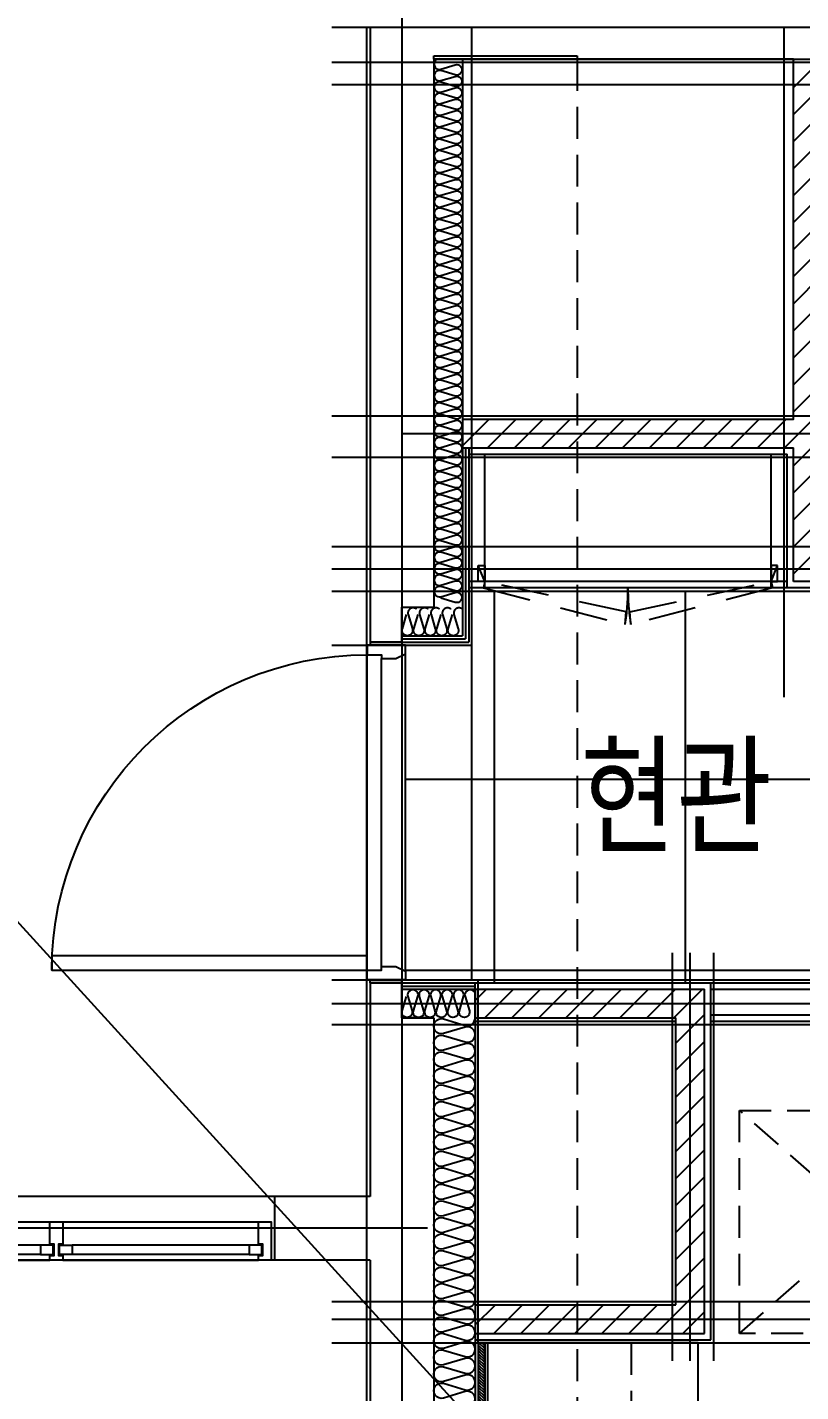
# Model space of a CAD drawing. Header units: millimetres. Extents: x 840000 to 1054178, y 0 to 59400.
# Drawn here: x 890156 to 892585, y 30387 to 34671 of the extents above; entities that cross this region are included whole.
import ezdxf
from ezdxf.enums import TextEntityAlignment as Align
from ezdxf.xclip import XClip

# ---------------------------------------------------------------- set-up
doc = ezdxf.new("R2010")
doc.units = ezdxf.units.MM
doc.header["$LTSCALE"] = 100
doc.header["$XCLIPFRAME"] = 0
for name, pattern in [('X - 단위세대 확장형$0$CEN', [62, 60, -1, 0, -1]), ('X - 단위세대 확장형$0$HID', [1.5, 1, -0.5]), ('X - 단위세대 확장형$0$X-84$0$HD', [2.5, 1.5, -1]), ('X - 평면도$0$CEN', [62, 60, -1, 0, -1])]:
    doc.linetypes.add(name, pattern=pattern)
doc.layers.get('DEFPOINTS').update_dxf_attribs({"color": 145})
for name, color, linetype in [('AA-XXXX-TEXT', 3, 'Continuous'), ('SYM', 7, 'Continuous'), ('X - 단위세대 확장형$0$A-CEN', 1, 'X - 단위세대 확장형$0$CEN'), ('X - 단위세대 확장형$0$A-CON', 2, 'Continuous'), ('X - 단위세대 확장형$0$A-FIN', 8, 'Continuous'), ('X - 단위세대 확장형$0$A-GIP', 6, 'Continuous'), ('X - 단위세대 확장형$0$A-INS', 9, 'Continuous'), ('X - 단위세대 확장형$0$A-TILE', 253, 'Continuous'), ('X - 단위세대 확장형$0$A-WALB', 3, 'Continuous'), ('X - 단위세대 확장형$0$AA-WAXM-CONC', 2, 'Continuous'), ('X - 단위세대 확장형$0$AA-WAXM-DRYW', 7, 'Continuous'), ('X - 단위세대 확장형$0$AA-XXXX-CNTL', 1, 'X - 단위세대 확장형$0$CEN'), ('X - 단위세대 확장형$0$AA-XXXX-PATT', 8, 'Continuous'), ('X - 단위세대 확장형$0$F-KIT', 6, 'Continuous'), ('X - 단위세대 확장형$0$S-ELE', 4, 'Continuous'), ('X - 단위세대 확장형$0$X-25$0$AA-XXXX-FINL', 6, 'Continuous'), ('X - 단위세대 확장형$0$X-84$0$02_F-KIT', 6, 'Continuous'), ('X - 단위세대 확장형$0$X-84$0$AA-XXXX-FINL', 6, 'Continuous'), ('X - 단위세대 확장형$0$X-84$0$AA-XXXX-FUR', 8, 'Continuous'), ('X - 단위세대 확장형$0$결로방지단열재', 7, 'X - 단위세대 확장형$0$HID'), ('X - 평면도$0$AA-DWXM-WIND', 4, 'Continuous'), ('X - 평면도$0$AA-EL-PCN4', 4, 'Continuous'), ('X - 평면도$0$AA-WAXM-CONC', 2, 'Continuous'), ('X - 평면도$0$AA-XXXX-CNTL', 1, 'X - 평면도$0$CEN')]:
    doc.layers.add(name, color=color, linetype=linetype)
doc.layers.add('X - 단위세대 확장형$0$A-door', color=4, linetype='Continuous', lineweight=25)
doc.layers.add('X - 단위세대 확장형$0$A-MC', color=171, linetype='Continuous', plot=False)
doc.layers.add('X - 단위세대 확장형$0$DEFPOINT', color=163, linetype='Continuous', plot=False)
doc.styles.add('HAUD01', font='Dotum.ttf')
doc.styles.add('X - 단위세대 확장형$0$X-55$0$맑은 고딕', font='malgun.ttf')

# ---------------------------------------------------------------- blocks, each defined once
blk = doc.blocks.new('X - 단위세대 확장형$0$D2-1050')
at = {"layer": 'DEFPOINTS'}
for p, q in [((-150, 109), (-150, 209)), ((1140, 109), (1140, 209)), ((-40, 109), (-150, 109)), ((-40, 9), (-40, 109)), ((-40, 109), (-30, 109)), ((1030, 109), (1020, 109)), ((1030, 9), (1030, 109)), ((1030, 109), (1140, 109)), ((-40, 9), (-30, 9)), ((1030, 9), (1020, 9))]:
    blk.add_line(p, q, dxfattribs=at)
at = {"layer": 'X - 단위세대 확장형$0$A-door', "color": 8}
for p, q in [((-3, 120), (993, 120)), ((12, 45), (978, 45)), ((0, 0), (990, 0))]:
    blk.add_line(p, q, dxfattribs=at)
at = {"layer": 'X - 단위세대 확장형$0$A-door'}
for points in [[(-30, 0), (0, 0), (0, 45), (12, 45), (12, 90), (-3, 120), (-30, 120)], [(1020, 0), (990, 0), (990, 45), (978, 45), (978, 90), (993, 120), (1020, 120)], [(45, 0), (45, -990), (0, -990), (0, 0)]]:
    blk.add_lwpolyline(points, close=True, dxfattribs=at)
at = {"layer": 'X - 단위세대 확장형$0$A-door', "color": 1}
blk.add_arc((0, 0), 990, 270, 0, dxfattribs=at)
blk = doc.blocks.new('X - 단위세대 확장형$0$X-84$0$C09014EF9')
at = {"layer": 'X - 단위세대 확장형$0$X-84$0$AA-XXXX-FUR', "color": 1, "linetype": 'ByBlock', "ltscale": 2}
blk.add_line((20, 50), (0, 0), dxfattribs=at)
blk.add_lwpolyline([(0, 0), (20, 0), (20, 50), (0, 50)], close=True, dxfattribs=at)
blk = doc.blocks.new('X - 단위세대 확장형$0$insul1')
blk.add_lwpolyline([(0, 0.25, 1.344031), (0.35, 0.25), (0.2, 0.75, -1.344031), (0.55, 0.75), (0.4, 0.25)], format="xyb")
blk = doc.blocks.new('X - 단위세대 확장형$0$A$C23D95991')
at = {"layer": 'X - 단위세대 확장형$0$F-KIT', "color": 8, "linetype": 'X - 단위세대 확장형$0$HID'}
for p, q in [((-400, -350), (400, 350)), ((400, -350), (-400, 350))]:
    blk.add_line(p, q, dxfattribs=at)
blk.add_lwpolyline([(-400, -350), (-400, 350), (400, 350), (400, -350)], close=True, dxfattribs=at)
at = {"layer": 'X - 단위세대 확장형$0$DEFPOINT', "style": 'X - 단위세대 확장형$0$X-55$0$맑은 고딕'}
blk.add_text('세탁기', height=80, dxfattribs=at).set_placement((0, 0), align=Align.MIDDLE_CENTER)
blk = doc.blocks.new('X - 단위세대 확장형$0$A$Cbc2b9392')
at = {"layer": 'X - 단위세대 확장형$0$AA-XXXX-PATT'}
h = blk.add_hatch(dxfattribs=at)
h.set_pattern_fill('_USER', color=256, scale=60, angle=45, style=0, pattern_type=0)
h.set_pattern_definition([(45, (-1086821.98, -50563.11), (-42.426407, 42.426407), [])])
h.paths.add_polyline_path([(-7010, -1320), (-7010, -1740), (-6920, -1740), (-6920, -100), (-7010, -100), (-7010, -1230), (-8050, -1230), (-8050, -1320)])
h.paths.add_polyline_path([(-4650, -100), (-4740, -100), (-4740, -1740), (-4650, -1740)])
h.paths.add_polyline_path([(-7380, -4010), (-8010, -4010), (-8010, -4100), (-7290, -4100), (-7290, -3020), (-8010, -3020), (-8010, -3110), (-7380, -3110)])
at = {"layer": 'X - 단위세대 확장형$0$X-25$0$AA-XXXX-FINL'}
h = blk.add_hatch(dxfattribs=at)
h.set_pattern_fill('ANSI31', color=5, scale=50, angle=810)
h.set_pattern_definition([(135, (-4375580.9846, -1368438.323), (-4.419417382, -4.419417382), [])])
h.paths.add_polyline_path([(-8000, -4130), (-8000, -6940), (-7980, -6940), (-7980, -4130)])
at = {"layer": 'X - 단위세대 확장형$0$A-CEN'}
for p, q in [((-8240, -1275), (-6808.5, -1275)), ((-8459.9, -1700), (-4695, -1700)), ((-7335, -4186.5), (-7335, -2905.4)), ((-8459.9, -3065), (-5036.8, -3065)), ((-8459.9, -4055), (-5036.8, -4055))]:
    blk.add_line(p, q, dxfattribs=at)
at = {"layer": 'X - 단위세대 확장형$0$A-FIN'}
for p, q in [((-8030, -1340), (-7030, -1340)), ((-7980, -1760), (-7980, -1340)), ((-7080, -1760), (-7080, -1340)), ((-7030, -1760), (-7030, -1340)), ((-7030, -1740), (-8030, -1740)), ((-7030, -1760), (-8030, -1760)), ((-6920, -1760), (-7030, -1760)), ((-8010, -3020), (-8010, -3000)), ((-8010, -3000), (-7270, -3000)), ((-7270, -4120), (-7270, -3000)), ((-8010, -4120), (-7270, -4120))]:
    blk.add_line(p, q, dxfattribs=at)
at = {"layer": 'X - 단위세대 확장형$0$A-GIP'}
for p, q in [((-8040, -1320), (-8040, -1920)), ((-8030, -1320), (-8030, -1930)), ((-8240, -1920), (-8040, -1920)), ((-8240, -1930), (-8030, -1930)), ((-8240, -3000), (-8010, -3000)), ((-8240, -3010), (-8010, -3010))]:
    blk.add_line(p, q, dxfattribs=at)
at = {"layer": 'X - 단위세대 확장형$0$A-INS'}
for p, q in [((-8050, -100), (-8050, -1910)), ((-8240, -1910), (-8050, -1910)), ((-8240, -3020), (-8010, -3020)), ((-8010, -3020), (-8010, -6940))]:
    blk.add_line(p, q, dxfattribs=at)
blk.add_lwpolyline([(-8040.9, -4329.1, 1.337394), (-8040.9, -4282.9), (-8109.1, -4303.1, -1.337394), (-8109.1, -4256.9), (-8040.9, -4277.1, 1.337394), (-8040.9, -4230.9), (-8109.1, -4251.1, -1.337394), (-8109.1, -4204.9), (-8040.9, -4225.1, 1.337394), (-8040.9, -4178.9), (-8109.1, -4199.1, -1.337394), (-8109.1, -4152.9), (-8040.9, -4173.1, 1.337394), (-8040.9, -4126.9), (-8109.1, -4147.1, -1.337394), (-8109.1, -4100.9), (-8040.9, -4121.1, 1.337394), (-8040.9, -4074.9), (-8109.1, -4095.1, -1.337394), (-8109.1, -4048.9), (-8040.9, -4069.1, 1.337394), (-8040.9, -4022.9), (-8109.1, -4043.1, -1.337394), (-8109.1, -3996.9), (-8040.9, -4017.1, 1.337394), (-8040.9, -3970.9), (-8109.1, -3991.1, -1.337394), (-8109.1, -3944.9), (-8040.9, -3965.1, 1.337394), (-8040.9, -3918.9), (-8109.1, -3939.1, -1.337394), (-8109.1, -3892.9), (-8040.9, -3913.1, 1.337394), (-8040.9, -3866.9), (-8109.1, -3887.1, -1.337394), (-8109.1, -3840.9), (-8040.9, -3861.1, 1.337394), (-8040.9, -3814.9), (-8109.1, -3835.1, -1.337394), (-8109.1, -3788.9), (-8040.9, -3809.1, 1.337394), (-8040.9, -3762.9), (-8109.1, -3783.1, -1.337394), (-8109.1, -3736.9), (-8040.9, -3757.1, 1.337394), (-8040.9, -3710.9), (-8109.1, -3731.1, -1.337394), (-8109.1, -3684.9), (-8040.9, -3705.1, 1.337394), (-8040.9, -3658.9), (-8109.1, -3679.1, -1.337394), (-8109.1, -3632.9), (-8040.9, -3653.1, 1.337394), (-8040.9, -3606.9), (-8109.1, -3627.1, -1.337394), (-8109.1, -3580.9), (-8040.9, -3601.1, 1.337394), (-8040.9, -3554.9), (-8109.1, -3575.1, -1.337394), (-8109.1, -3528.9), (-8040.9, -3549.1, 1.337394), (-8040.9, -3502.9), (-8109.1, -3523.1, -1.337394), (-8109.1, -3476.9), (-8040.9, -3497.1, 1.337394), (-8040.9, -3450.9), (-8109.1, -3471.1, -1.337394), (-8109.1, -3424.9), (-8040.9, -3445.1, 1.337394), (-8040.9, -3398.9), (-8109.1, -3419.1, -1.337394), (-8109.1, -3372.9), (-8040.9, -3393.1, 1.337394), (-8040.9, -3346.9), (-8109.1, -3367.1, -1.337394), (-8109.1, -3320.9), (-8040.9, -3341.1, 1.337394), (-8040.9, -3294.9), (-8109.1, -3315.1, -1.337394), (-8109.1, -3268.9), (-8040.9, -3289.1, 1.337394), (-8040.9, -3242.9), (-8109.1, -3263.1, -1.337394), (-8109.1, -3216.9), (-8040.9, -3237.1, 1.337394), (-8040.9, -3190.9), (-8109.1, -3211.1, -1.337394), (-8109.1, -3164.9), (-8040.9, -3185.1, 1.337394), (-8040.9, -3138.9), (-8109.1, -3159.1, -1.337394), (-8109.1, -3112.9), (-8040.9, -3133.1, 0.500912), (-8010, -3110)], format="xyb", dxfattribs=at)
at = {"layer": 'X - 단위세대 확장형$0$A-MC'}
for p, q in [((-8350, -11486.8), (-8350, 0)), ((-8020, -2990), (-8020, 0)), ((-7040, -2102.5), (-7040, 0)), ((-8459.9, -110), (-6817.6, -110)), ((-8459.9, -180), (-4620, -180)), ((-8459.9, -1220), (-6808.5, -1220)), ((-8459.9, -1350), (-6808.5, -1350)), ((-8459.9, -1630), (-4695, -1630)), ((-8459.9, -1770), (-4695, -1770)), ((-8459.9, -1940), (-8020, -1940)), ((-7390, -4186.5), (-7390, -2905.4)), ((-7260, -4186.5), (-7260, -2905.4)), ((-8459.9, -2990), (-5036.8, -2990)), ((-8000, -4130), (-8000, -2990)), ((-8010, -3120), (-7380, -3120)), ((-8459.9, -3130), (-5036.8, -3130)), ((-8459.9, -4000), (-5036.8, -4000)), ((-8459.9, -4130), (-5036.8, -4130)), ((-7970, -7150), (-7970, -4130))]:
    blk.add_line(p, q, dxfattribs=at)
at = {"layer": 'X - 단위세대 확장형$0$A-TILE'}
for p, q in [((-7950, -1770), (-7950, -3000)), ((-7350, -1770), (-7350, -3000)), ((-8229, -2360), (-6750, -2360)), ((-8229, -2960), (-6750, -2960))]:
    blk.add_line(p, q, dxfattribs=at)
at = {"layer": 'X - 단위세대 확장형$0$A-WALB'}
for p, q in [((-7010, -1230), (-7010, -100)), ((-8050, -1230), (-8050, -1320)), ((-8050, -1230), (-7010, -1230)), ((-8050, -1320), (-7010, -1320)), ((-7010, -1740), (-7010, -1320)), ((-6920, -1740), (-7010, -1740)), ((-8010, -3110), (-8010, -3020)), ((-8010, -3020), (-7290, -3020)), ((-7290, -4100), (-7290, -3020)), ((-8010, -3110), (-7380, -3110)), ((-7380, -4010), (-7380, -3110)), ((-8010, -4010), (-8010, -4100)), ((-8010, -4010), (-7380, -4010)), ((-8010, -4100), (-7290, -4100))]:
    blk.add_line(p, q, dxfattribs=at)
at = {"layer": 'X - 단위세대 확장형$0$AA-WAXM-CONC'}
for p, q in [((-8340, 0), (-8340, -1930)), ((-8140, -100), (-8140, -1821.3)), ((-8140, -100), (-200, -100)), ((-8240, -1930), (-8240, -1821.3)), ((-8140, -1821.3), (-8240, -1821.3)), ((-8240, -1930), (-8340, -1930)), ((-8340, -3000), (-8340, -3670)), ((-8240, -3000), (-8340, -3000)), ((-8240, -3110), (-8240, -3000)), ((-8140, -3110), (-8240, -3110)), ((-8140, -3110), (-8140, -6940)), ((-8340, -3870), (-8340, -11220))]:
    blk.add_line(p, q, dxfattribs=at)
at = {"layer": 'X - 단위세대 확장형$0$AA-WAXM-DRYW'}
for p, q in [((-8050, -1340), (-8050, -1240)), ((-7270, -3000), (-5100, -3000)), ((-7270, -3120), (-7270, -3000)), ((-7270, -3020), (-5120, -3020)), ((-7270, -3100), (-5230, -3100)), ((-7270, -3120), (-5250, -3120))]:
    blk.add_line(p, q, dxfattribs=at)
at = {"layer": 'X - 단위세대 확장형$0$AA-XXXX-CNTL'}
for p, q in [((-8459.9, 0), (222.5, 0)), ((-8240, 0), (-8240, -11486.8))]:
    blk.add_line(p, q, dxfattribs=at)
at = {"layer": 'X - 단위세대 확장형$0$AA-XXXX-PATT'}
blk.add_line((-7010, -100), (-6920, -100), dxfattribs=at)
at = {"layer": 'X - 단위세대 확장형$0$F-KIT', "color": 5, "linetype": 'X - 단위세대 확장형$0$HID'}
blk.add_lwpolyline([(-7520, -6940), (-7970, -6940), (-7970, -4130), (-7520, -4130)], close=True, dxfattribs=at)
at = {"layer": 'X - 단위세대 확장형$0$X-25$0$AA-XXXX-FINL', "color": 5}
blk.add_lwpolyline([(-8000, -4130), (-8000, -6940), (-7980, -6940), (-7980, -4130), (-8000, -4130)], dxfattribs=at)
at = {"layer": 'X - 단위세대 확장형$0$X-84$0$02_F-KIT'}
blk.add_lwpolyline([(-7310, -6930), (-7310, -4130), (-7980, -4130), (-7980, -6930)], close=True, dxfattribs=at)
at = {"layer": 'X - 단위세대 확장형$0$X-84$0$AA-XXXX-FUR', "linetype": 'X - 단위세대 확장형$0$X-84$0$HD', "elevation": 0}
for points in [[(-7980, -1740), (-7983.5, -1759.7), (-7538.9, -1875), (-7535.4, -1835.3)], [(-7080, -1740), (-7076.5, -1759.7), (-7521.1, -1875), (-7524.6, -1835.3)]]:
    blk.add_lwpolyline(points, close=True, dxfattribs=at)
at = {"layer": 'X - 단위세대 확장형$0$X-84$0$AA-XXXX-FUR', "linetype": 'X - 단위세대 확장형$0$X-84$0$HD'}
for centre, start, end in [((-8212.3, -1765), 350.7251, 0.4202), ((-6847.7, -1765), 179.5798, 189.2749)]:
    blk.add_arc(centre, 682.3, start, end, dxfattribs=at)
blk.add_blockref('X - 단위세대 확장형$0$A$C23D95991', (-6780, -3750))
at = {"layer": 'X - 단위세대 확장형$0$A-INS', "xscale": 90, "yscale": 90, "zscale": 90, "row_count": 1, "column_spacing": 36}
for p, rotation, column_count, row_spacing in [((-8140, -100), 270, 47, -2.366582715663035e-29), ((-8010, -3020), 180, 6, 0)]:
    blk.add_blockref('X - 단위세대 확장형$0$insul1', p, dxfattribs=dict(at, rotation=rotation, column_count=column_count, row_spacing=row_spacing))
at = {"layer": 'X - 단위세대 확장형$0$A-INS'}
ref = blk.add_blockref('X - 단위세대 확장형$0$insul1', (-8045, -1821.3), dxfattribs=dict(at, xscale=90, yscale=90, zscale=90, rotation=180, row_count=1, column_count=5, row_spacing=2.68212707775144e-29, column_spacing=36))
XClip(ref).set_block_clipping_path([(0.0555555555, 0), (2.1666666667, 1)])
at = {"layer": 'X - 단위세대 확장형$0$X-84$0$AA-XXXX-FINL', "extrusion": (0, 0, -1), "rotation": 180}
blk.add_blockref('X - 단위세대 확장형$0$X-84$0$C09014EF9', (8000, -1690), dxfattribs=at)
at = {"layer": 'X - 단위세대 확장형$0$X-84$0$AA-XXXX-FINL', "extrusion": (0, 0, -1), "xscale": -1, "rotation": 180}
blk.add_blockref('X - 단위세대 확장형$0$X-84$0$C09014EF9', (7060, -1690), dxfattribs=at)
blk = doc.blocks.new('X - 단위세대 확장형$0$20220222-결로')
at = {"layer": 'X - 단위세대 확장형$0$A-CON'}
for p, q in [((200, 11120), (200, 11130)), ((200, 11130), (650, 11130)), ((650, 11130), (650, 11120))]:
    blk.add_line(p, q, dxfattribs=at)
at = {"layer": 'X - 단위세대 확장형$0$A-CON', "color": 8}
blk.add_line((650, 11120), (200, 11120), dxfattribs=at)
at = {"layer": 'X - 단위세대 확장형$0$결로방지단열재'}
blk.add_lwpolyline([(650, 11120), (650, 2190), (2180, 2190), (2180, 650), (7690, 650), (7690, 7600)], dxfattribs=at)
blk = doc.blocks.new('X - 단위세대 확장형', base_point=(-475.4, -286.7))
at = {"layer": 'X - 단위세대 확장형$0$A-door', "xscale": -1, "rotation": 270}
blk.add_blockref('X - 단위세대 확장형$0$D2-1050', (70473, 47603.1), dxfattribs=at)
blk.add_blockref('X - 단위세대 확장형$0$A$Cbc2b9392', (78822, 50563.1))
at = {"layer": 'X - 단위세대 확장형$0$S-ELE'}
blk.add_lwpolyline([(70772, 49333.1), (71812, 49333.1), (71812, 50463.1), (70772, 50463.1)], close=True, dxfattribs=at)
blk.add_blockref('X - 단위세대 확장형$0$20220222-결로', (70482, 39343.1))
blk = doc.blocks.new('20220114_기준층 실명')
at = {"layer": 'AA-XXXX-TEXT', "style": 'HAUD01', "width": 0.8}
blk.add_text('현관', height=300, dxfattribs=at).set_placement((-11345.7, 14949), align=Align.MIDDLE_CENTER)
blk = doc.blocks.new('X - CORE', base_point=(-475.4, -286.7))
at = {"layer": 'DEFPOINTS'}
blk.add_line((34027.2, -11180.9), (14850, 9860), dxfattribs=at)
blk = doc.blocks.new('X - 평면도$0$A$Ce1829c2f')
at = {"layer": 'X - 평면도$0$AA-DWXM-WIND', "color": 8}
for p, q in [((80, 705), (80, 1320)), ((153, 1290), (153, 735)), ((183, 1290), (183, 735)), ((200, 705), (200, 1320)), ((80, 50), (80, 665)), ((200, 50), (200, 665)), ((153, 635), (153, 80)), ((183, 635), (183, 80))]:
    blk.add_line(p, q, dxfattribs=at)
at = {"layer": 'X - 평면도$0$AA-DWXM-WIND'}
for points in [[(186, 1320), (186, 1333), (150, 1333), (150, 1320), (80, 1320), (80, 1320), (80, 1360), (200, 1360), (200, 1320), (186, 1320)], [(186, 50), (186, 37), (150, 37), (150, 50), (80, 50), (80, 50), (80, 10), (200, 10), (200, 50), (186, 50)]]:
    blk.add_lwpolyline(points, dxfattribs=at)
for points in [[(153, 1290), (183, 1290), (183, 1330), (153, 1330)], [(153, 735), (183, 735), (183, 695), (153, 695)], [(200, 665), (186, 665), (186, 678), (150, 678), (150, 665), (80, 665), (80, 705), (80, 705), (150, 705), (150, 692), (186, 692), (186, 705), (200, 705)], [(153, 635), (183, 635), (183, 675), (153, 675)], [(153, 80), (183, 80), (183, 40), (153, 40)]]:
    blk.add_lwpolyline(points, close=True, dxfattribs=at)
at = {"layer": 'X - 평면도$0$AA-EL-PCN4'}
for p, q in [((0, 1370), (0, 0)), ((200, 1370), (200, 0))]:
    blk.add_line(p, q, dxfattribs=at)
blk = doc.blocks.new('X - 평면도$0$A$Cb64e3ff2')
at = {"layer": 'X - 평면도$0$AA-WAXM-CONC'}
for p, q in [((-12157.2, 13690.9), (-12457.2, 13690.9)), ((-12457.2, 13690.9), (-12457.2, 13490.9)), ((-12157.2, 13490.9), (-12457.2, 13490.9))]:
    blk.add_line(p, q, dxfattribs=at)
at = {"layer": 'X - 평면도$0$AA-XXXX-CNTL'}
blk.add_line((-11977.2, 13590.9), (-14257.2, 13590.9), dxfattribs=at)
at = {"rotation": 270}
blk.add_blockref('X - 평면도$0$A$Ce1829c2f', (-13827.2, 13690.9), dxfattribs=at)
blk = doc.blocks.new('X - 평면도', base_point=(-475.4, -286.7))
at = {"layer": 'X - 평면도$0$AA-XXXX-CNTL'}
blk.add_line((1330582, 54910.3), (1330582, 22495.2), dxfattribs=at)
for name, p in [('X - CORE', (1308136.6, 44096.4)), ('X - 평면도$0$A$Cb64e3ff2', (1342639.2, 33202.2))]:
    blk.add_blockref(name, p)

msp = doc.modelspace()

# ---------------------------------------------------------------- block references
ref = msp.add_blockref('X - 평면도', (-439725.3, -16179.1))
XClip(ref).set_block_clipping_path([(1279249.9173513227, 15892.4151621314), (1363249.9173513227, 75292.4151621313)])

# ---------------------------------------------------------------- next in the draw order: block references
at = {"layer": 'AA-XXXX-TEXT'}
msp.add_blockref('20220114_기준층 실명', (903539.4, 17309.8), dxfattribs=at)

# ---------------------------------------------------------------- next in the draw order: block references
at = {"layer": 'SYM'}
ref = msp.add_blockref('X - 단위세대 확장형', (820274.7, -16179.1), dxfattribs=at)
XClip(ref).set_block_clipping_path([(27286.2339647645, 22495.2025850526), (88213.6007378809, 68689.6277392105)])

doc.saveas('drawing.dxf')
